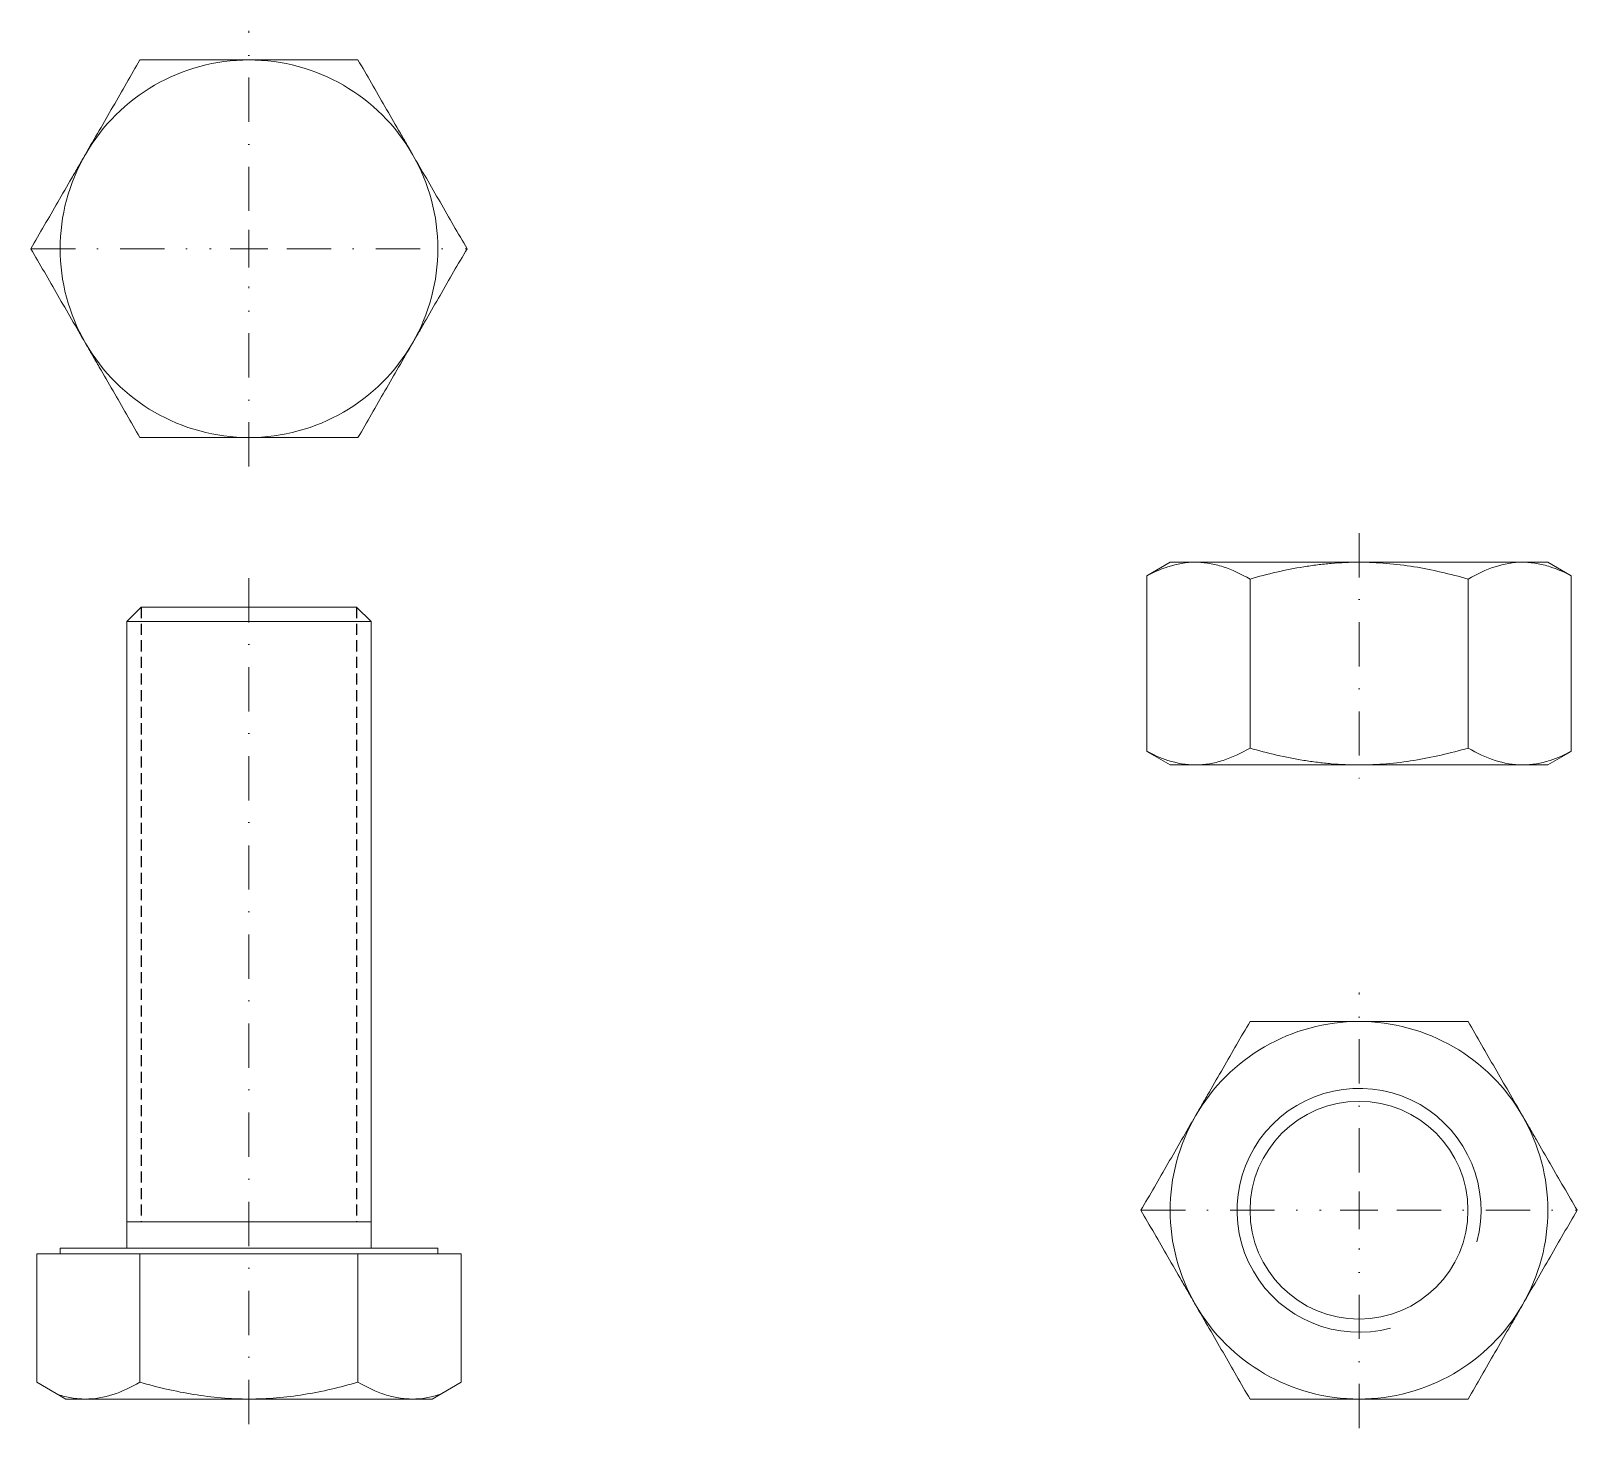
# Model space of a CAD drawing. Header units: millimetres. Extents: x 18294 to 18560, y 670 to 910.
import ezdxf

# ---------------------------------------------------------------- set-up
doc = ezdxf.new("R2010")
doc.units = ezdxf.units.MM
doc.header["$LTSCALE"] = 0.3
doc.linetypes.add('DASHDOTX2', pattern=[50.8, 25.4, -12.7, 0, -12.7])
doc.linetypes.add('HIDDEN', pattern=[9.525, 6.35, -3.175])
doc.layers.add('Contorno', color=5, linetype='Continuous', lineweight=30)
doc.layers.add('Linha de Centro', color=46, linetype='DASHDOTX2', lineweight=9)

# ---------------------------------------------------------------- blocks, each defined once
blk = doc.blocks.new('*U63')
at = {"layer": 'Linha de Centro', "color": 0, "transparency": 16777216}
for p, q in [((0, 6.5), (0, 37.5)), ((-37.5, 0), (-6.5, 0)), ((6.5, 0), (37.5, 0)), ((0, -37.5), (0, -6.5))]:
    blk.add_line(p, q, dxfattribs=at)
at = {"layer": 'Linha de Centro', "color": 0, "linetype": 'Continuous', "transparency": 16777216}
for p, q in [((0, -3.25), (0, 3.25)), ((-3.25, 0), (3.25, 0))]:
    blk.add_line(p, q, dxfattribs=at)
blk = doc.blocks.new('*U64')
at = {"layer": 'Linha de Centro', "color": 0, "transparency": 16777216}
blk.add_line((0, 22.45), (0, -22.45), dxfattribs=at)
blk = doc.blocks.new('*U65')
at = {"layer": 'Linha de Centro', "color": 0, "transparency": 16777216}
blk.add_line((0, 61.41), (0, -84.94), dxfattribs=at)
blk = doc.blocks.new('*U66')
at = {"layer": 'Linha de Centro', "color": 0, "transparency": 16777216}
for p, q in [((0, 6.5), (0, 37.5)), ((-37.5, 0), (-6.5, 0)), ((6.5, 0), (37.5, 0)), ((0, -37.5), (0, -6.5))]:
    blk.add_line(p, q, dxfattribs=at)
at = {"layer": 'Linha de Centro', "color": 0, "linetype": 'Continuous', "transparency": 16777216}
for p, q in [((0, -3.25), (0, 3.25)), ((-3.25, 0), (3.25, 0))]:
    blk.add_line(p, q, dxfattribs=at)

msp = doc.modelspace()

# ---------------------------------------------------------------- linework, layer by layer
at = {"layer": 'Contorno', "linetype": 'Continuous', "lineweight": 15}
for p, q in [((18490.25, 818.73), (18486.22, 816.41)), ((18494.61, 818.73), (18490.25, 818.73)), ((18522.75, 818.73), (18494.61, 818.73)), ((18550.9, 818.73), (18522.75, 818.73)), ((18555.25, 818.73), (18550.9, 818.73)), ((18559.28, 816.41), (18555.25, 818.73)), ((18486.22, 816.41), (18486.22, 786.16)), ((18503.99, 815.83), (18503.99, 786.73)), ((18541.51, 815.83), (18541.51, 786.73)), ((18559.28, 816.41), (18559.28, 786.16)), ((18313.17, 811), (18310.71, 808.53)), ((18331.71, 811), (18313.17, 811)), ((18350.24, 811), (18331.71, 811)), ((18352.71, 808.53), (18350.24, 811)), ((18310.71, 808.53), (18310.71, 700.65)), ((18331.71, 808.53), (18310.71, 808.53)), ((18352.71, 808.53), (18331.71, 808.53)), ((18352.71, 700.65), (18352.71, 808.53)), ((18486.22, 786.16), (18490.25, 783.83)), ((18555.25, 783.83), (18559.28, 786.16)), ((18490.25, 783.83), (18494.61, 783.83)), ((18522.75, 783.83), (18494.61, 783.83)), ((18522.75, 783.83), (18550.9, 783.83)), ((18550.9, 783.83), (18555.25, 783.83)), ((18299.21, 700.65), (18299.21, 699.65)), ((18299.21, 700.65), (18364.21, 700.65)), ((18364.21, 699.65), (18364.21, 700.65)), ((18295.18, 699.65), (18295.18, 677.55)), ((18295.18, 699.65), (18303.56, 699.65)), ((18303.56, 699.65), (18312.94, 699.65)), ((18312.94, 699.65), (18312.94, 677.55)), ((18312.94, 699.65), (18331.71, 699.65)), ((18331.71, 699.65), (18350.47, 699.65)), ((18350.47, 699.65), (18350.47, 677.55)), ((18350.47, 699.65), (18359.85, 699.65)), ((18359.85, 699.65), (18368.24, 699.65)), ((18368.24, 699.65), (18368.24, 677.55)), ((18295.18, 677.55), (18300.21, 674.65)), ((18363.21, 674.65), (18368.24, 677.55)), ((18300.21, 674.65), (18303.56, 674.65)), ((18331.71, 674.65), (18303.56, 674.65)), ((18331.71, 674.65), (18359.85, 674.65)), ((18359.85, 674.65), (18363.21, 674.65))]:
    msp.add_line(p, q, dxfattribs=at)
at = {"layer": 'Contorno', "color": 251, "linetype": 'HIDDEN', "lineweight": -3, "true_color": 0x636466}
for p, q in [((18313.17, 811), (18313.17, 705.15)), ((18350.24, 811), (18350.24, 705.15))]:
    msp.add_line(p, q, dxfattribs=at)
at = {"layer": 'Contorno', "linetype": 'Continuous', "lineweight": 0}
msp.add_line((18310.71, 705.15), (18352.71, 705.15), dxfattribs=at)
at = {"layer": 'Contorno', "linetype": 'Continuous', "lineweight": 15}
msp.add_circle((18522.75, 707.15), 18.75, dxfattribs=at)
for centre, start, end in [((18331.71, 872.71), 90, 150), ((18331.71, 872.71), 30, 90), ((18331.71, 872.71), 150, 210), ((18331.71, 872.71), 330, 30), ((18331.71, 872.71), 210, 270), ((18331.71, 872.71), 270, 330), ((18522.75, 707.15), 90, 150), ((18522.75, 707.15), 30, 90), ((18522.75, 707.15), 150, 210), ((18522.75, 707.15), 330, 30), ((18522.75, 707.15), 210, 270), ((18522.75, 707.15), 270, 330)]:
    msp.add_arc(centre, 32.5, start, end, dxfattribs=at)
at = {"layer": 'Contorno', "color": 251, "linetype": 'Continuous', "lineweight": 0, "true_color": 0x636466}
msp.add_arc((18522.75, 707.15), 21, 345, 285, dxfattribs=at)
at = {"layer": 'Contorno', "linetype": 'Continuous', "lineweight": 15}
for points, knots in [([(18312.94, 905.21), (18311.41, 902.55), (18309.86, 899.87), (18306.74, 894.46), (18305.16, 891.73), (18303.56, 888.96)], [0, 0, 0, 0, 0.5, 0.5, 1, 1, 1, 1]), ([(18331.71, 905.21), (18330.12, 905.21), (18328.53, 905.21), (18325.33, 905.21), (18323.75, 905.21), (18319.05, 905.21), (18315.98, 905.21), (18312.94, 905.21)], [0, 0, 0, 0, 0.25, 0.25, 0.5, 0.5, 1, 1, 1, 1]), ([(18350.47, 905.21), (18348.94, 905.21), (18347.4, 905.21), (18344.29, 905.21), (18342.73, 905.21), (18338.03, 905.21), (18334.88, 905.21), (18331.71, 905.21)], [0, 0, 0, 0, 0.25, 0.25, 0.5, 0.5, 1, 1, 1, 1]), ([(18359.85, 888.96), (18359.46, 889.65), (18359.06, 890.34), (18358.26, 891.72), (18357.86, 892.41), (18356.68, 894.47), (18355.89, 895.83), (18353.55, 899.89), (18352, 902.56), (18350.47, 905.21)], [0, 0, 0, 0, 0.125, 0.125, 0.25, 0.25, 0.5, 0.5, 1, 1, 1, 1]), ([(18303.56, 888.96), (18303.16, 888.27), (18302.76, 887.58), (18301.97, 886.2), (18301.57, 885.51), (18300.38, 883.46), (18299.6, 882.1), (18297.25, 878.04), (18295.71, 875.36), (18294.18, 872.71)], [0, 0, 0, 0, 0.125, 0.125, 0.25, 0.25, 0.5, 0.5, 1, 1, 1, 1]), ([(18369.24, 872.71), (18367.7, 875.37), (18366.15, 878.05), (18363.03, 883.46), (18361.45, 886.19), (18359.85, 888.96)], [0, 0, 0, 0, 0.5, 0.5, 1, 1, 1, 1]), ([(18294.18, 872.71), (18295.71, 870.05), (18297.26, 867.37), (18300.38, 861.96), (18301.96, 859.23), (18303.56, 856.46)], [0, 0, 0, 0, 0.5, 0.5, 1, 1, 1, 1]), ([(18359.85, 856.46), (18360.25, 857.15), (18360.65, 857.84), (18361.45, 859.22), (18361.84, 859.91), (18363.03, 861.97), (18363.82, 863.33), (18366.16, 867.39), (18367.7, 870.06), (18369.24, 872.71)], [0, 0, 0, 0, 0.125, 0.125, 0.25, 0.25, 0.5, 0.5, 1, 1, 1, 1]), ([(18303.56, 856.46), (18303.96, 855.77), (18304.36, 855.08), (18305.16, 853.7), (18305.55, 853.01), (18306.74, 850.96), (18307.53, 849.6), (18309.87, 845.54), (18311.41, 842.86), (18312.94, 840.21)], [0, 0, 0, 0, 0.125, 0.125, 0.25, 0.25, 0.5, 0.5, 1, 1, 1, 1]), ([(18350.47, 840.21), (18352.01, 842.87), (18353.55, 845.55), (18356.68, 850.96), (18358.25, 853.69), (18359.85, 856.46)], [0, 0, 0, 0, 0.5, 0.5, 1, 1, 1, 1]), ([(18331.71, 840.21), (18330.12, 840.21), (18328.53, 840.21), (18325.33, 840.21), (18323.75, 840.21), (18319.05, 840.21), (18315.98, 840.21), (18312.94, 840.21)], [0, 0, 0, 0, 0.25, 0.25, 0.5, 0.5, 1, 1, 1, 1]), ([(18350.47, 840.21), (18348.94, 840.21), (18347.4, 840.21), (18344.29, 840.21), (18342.73, 840.21), (18338.03, 840.21), (18334.88, 840.21), (18331.71, 840.21)], [0, 0, 0, 0, 0.25, 0.25, 0.5, 0.5, 1, 1, 1, 1]), ([(18486.22, 816.38), (18487.43, 817.02), (18488.64, 817.55), (18491.43, 818.45), (18493.01, 818.73), (18494.61, 818.73)], [0.1084172, 0.1084172, 0.1084172, 0.1084172, 0.5, 0.5, 1, 1, 1, 1]), ([(18494.61, 818.73), (18495, 818.73), (18495.4, 818.71), (18496.2, 818.65), (18496.6, 818.6), (18497.78, 818.4), (18498.57, 818.2), (18500.91, 817.44), (18502.46, 816.71), (18503.99, 815.83)], [0, 0, 0, 0, 0.125, 0.125, 0.25, 0.25, 0.5, 0.5, 1, 1, 1, 1]), ([(18522.75, 818.73), (18521.16, 818.73), (18519.57, 818.66), (18517.18, 818.46), (18516.38, 818.38), (18514.8, 818.18), (18514.01, 818.07), (18510.1, 817.43), (18507.02, 816.7), (18503.99, 815.83)], [0, 0, 0, 0, 0.25, 0.25, 0.375, 0.375, 0.5, 0.5, 1, 1, 1, 1]), ([(18541.51, 815.83), (18539.99, 816.27), (18538.45, 816.67), (18535.33, 817.39), (18533.77, 817.7), (18529.07, 818.46), (18525.92, 818.73), (18522.75, 818.73)], [0, 0, 0, 0, 0.25, 0.25, 0.5, 0.5, 1, 1, 1, 1]), ([(18541.51, 815.83), (18543.05, 816.71), (18544.6, 817.44), (18547.72, 818.45), (18549.3, 818.73), (18550.9, 818.73)], [0, 0, 0, 0, 0.5, 0.5, 1, 1, 1, 1]), ([(18550.9, 818.73), (18551.3, 818.73), (18551.7, 818.71), (18552.49, 818.65), (18552.89, 818.6), (18554.08, 818.4), (18554.86, 818.2), (18556.86, 817.55), (18558.08, 817.02), (18559.28, 816.38)], [0, 0, 0, 0, 0.125, 0.125, 0.25, 0.25, 0.5, 0.5, 0.8913372, 0.8913372, 0.8913372, 0.8913372]), ([(18486.22, 786.18), (18487.43, 785.54), (18488.64, 785.01), (18491.43, 784.11), (18493.01, 783.83), (18494.61, 783.83)], [0.1084172, 0.1084172, 0.1084172, 0.1084172, 0.5, 0.5, 1, 1, 1, 1]), ([(18494.61, 783.83), (18495, 783.83), (18495.4, 783.85), (18496.2, 783.92), (18496.6, 783.97), (18497.78, 784.16), (18498.57, 784.36), (18500.91, 785.12), (18502.46, 785.85), (18503.99, 786.73)], [0, 0, 0, 0, 0.125, 0.125, 0.25, 0.25, 0.5, 0.5, 1, 1, 1, 1]), ([(18522.75, 783.83), (18521.16, 783.83), (18519.57, 783.9), (18517.18, 784.1), (18516.38, 784.18), (18514.8, 784.38), (18514.01, 784.49), (18510.1, 785.13), (18507.02, 785.86), (18503.99, 786.73)], [0, 0, 0, 0, 0.25, 0.25, 0.375, 0.375, 0.5, 0.5, 1, 1, 1, 1]), ([(18541.51, 786.73), (18539.99, 786.29), (18538.45, 785.89), (18535.33, 785.17), (18533.77, 784.86), (18529.07, 784.1), (18525.92, 783.83), (18522.75, 783.83)], [0, 0, 0, 0, 0.25, 0.25, 0.5, 0.5, 1, 1, 1, 1]), ([(18541.51, 786.73), (18543.05, 785.85), (18544.6, 785.12), (18547.72, 784.11), (18549.3, 783.83), (18550.9, 783.83)], [0, 0, 0, 0, 0.5, 0.5, 1, 1, 1, 1]), ([(18550.9, 783.83), (18551.3, 783.83), (18551.7, 783.85), (18552.49, 783.92), (18552.89, 783.97), (18554.08, 784.16), (18554.86, 784.36), (18556.86, 785.01), (18558.08, 785.54), (18559.28, 786.18)], [0, 0, 0, 0, 0.125, 0.125, 0.25, 0.25, 0.5, 0.5, 0.8913372, 0.8913372, 0.8913372, 0.8913372]), ([(18494.61, 723.4), (18495, 724.09), (18495.4, 724.78), (18496.2, 726.16), (18496.6, 726.85), (18497.78, 728.91), (18498.57, 730.27), (18500.91, 734.33), (18502.46, 737), (18503.99, 739.65)], [0, 0, 0, 0, 0.125, 0.125, 0.25, 0.25, 0.5, 0.5, 1, 1, 1, 1]), ([(18522.75, 739.65), (18521.16, 739.65), (18519.57, 739.65), (18517.18, 739.65), (18516.38, 739.65), (18514.8, 739.65), (18514.01, 739.65), (18510.1, 739.65), (18507.02, 739.65), (18503.99, 739.65)], [0, 0, 0, 0, 0.25, 0.25, 0.375, 0.375, 0.5, 0.5, 1, 1, 1, 1]), ([(18541.51, 739.65), (18539.99, 739.65), (18538.45, 739.65), (18535.33, 739.65), (18533.77, 739.65), (18529.07, 739.65), (18525.92, 739.65), (18522.75, 739.65)], [0, 0, 0, 0, 0.25, 0.25, 0.5, 0.5, 1, 1, 1, 1]), ([(18541.51, 739.65), (18543.05, 736.99), (18544.6, 734.31), (18547.72, 728.9), (18549.3, 726.17), (18550.9, 723.4)], [0, 0, 0, 0, 0.5, 0.5, 1, 1, 1, 1]), ([(18485.22, 707.15), (18486.76, 709.81), (18488.3, 712.49), (18491.43, 717.9), (18493.01, 720.63), (18494.61, 723.4)], [0, 0, 0, 0, 0.5, 0.5, 1, 1, 1, 1]), ([(18550.9, 723.4), (18551.3, 722.71), (18551.7, 722.02), (18552.49, 720.64), (18552.89, 719.95), (18554.08, 717.9), (18554.86, 716.53), (18557.2, 712.48), (18558.75, 709.8), (18560.28, 707.15)], [0, 0, 0, 0, 0.125, 0.125, 0.25, 0.25, 0.5, 0.5, 1, 1, 1, 1]), ([(18494.61, 690.9), (18494.21, 691.59), (18493.81, 692.28), (18493.01, 693.66), (18492.61, 694.35), (18491.43, 696.41), (18490.64, 697.77), (18488.3, 701.83), (18486.75, 704.5), (18485.22, 707.15)], [0, 0, 0, 0, 0.125, 0.125, 0.25, 0.25, 0.5, 0.5, 1, 1, 1, 1]), ([(18560.28, 707.15), (18558.74, 704.49), (18557.2, 701.81), (18554.07, 696.4), (18552.5, 693.67), (18550.9, 690.9)], [0, 0, 0, 0, 0.5, 0.5, 1, 1, 1, 1]), ([(18503.99, 674.65), (18502.45, 677.31), (18500.91, 679.99), (18497.78, 685.4), (18496.2, 688.13), (18494.61, 690.9)], [0, 0, 0, 0, 0.5, 0.5, 1, 1, 1, 1]), ([(18550.9, 690.9), (18550.5, 690.21), (18550.1, 689.52), (18549.3, 688.14), (18548.91, 687.45), (18547.72, 685.4), (18546.93, 684.03), (18544.59, 679.98), (18543.05, 677.3), (18541.51, 674.65)], [0, 0, 0, 0, 0.125, 0.125, 0.25, 0.25, 0.5, 0.5, 1, 1, 1, 1]), ([(18312.94, 677.55), (18311.41, 676.67), (18309.86, 675.94), (18306.74, 674.93), (18305.16, 674.65), (18303.56, 674.65)], [0, 0, 0, 0, 0.5, 0.5, 1, 1, 1, 1]), ([(18331.71, 674.65), (18330.12, 674.65), (18328.53, 674.72), (18325.33, 674.99), (18323.75, 675.19), (18319.05, 675.95), (18315.98, 676.68), (18312.94, 677.55)], [0, 0, 0, 0, 0.25, 0.25, 0.5, 0.5, 1, 1, 1, 1]), ([(18350.47, 677.55), (18348.94, 677.11), (18347.4, 676.71), (18344.29, 675.99), (18342.73, 675.68), (18338.03, 674.92), (18334.88, 674.65), (18331.71, 674.65)], [0, 0, 0, 0, 0.25, 0.25, 0.5, 0.5, 1, 1, 1, 1]), ([(18359.85, 674.65), (18359.46, 674.65), (18359.06, 674.67), (18358.26, 674.74), (18357.86, 674.79), (18356.68, 674.98), (18355.89, 675.18), (18353.55, 675.94), (18352, 676.67), (18350.47, 677.55)], [0, 0, 0, 0, 0.125, 0.125, 0.25, 0.25, 0.5, 0.5, 1, 1, 1, 1]), ([(18303.56, 674.65), (18303.16, 674.65), (18302.76, 674.67), (18301.97, 674.74), (18301.57, 674.79), (18300.41, 674.98), (18299.65, 675.17), (18298.89, 675.41)], [0, 0, 0, 0, 0.125, 0.125, 0.25, 0.25, 0.4919087, 0.4919087, 0.4919087, 0.4919087]), ([(18522.75, 674.65), (18521.16, 674.65), (18519.57, 674.65), (18517.18, 674.65), (18516.38, 674.65), (18514.8, 674.65), (18514.01, 674.65), (18510.1, 674.65), (18507.02, 674.65), (18503.99, 674.65)], [0, 0, 0, 0, 0.25, 0.25, 0.375, 0.375, 0.5, 0.5, 1, 1, 1, 1]), ([(18541.51, 674.65), (18539.99, 674.65), (18538.45, 674.65), (18535.33, 674.65), (18533.77, 674.65), (18529.07, 674.65), (18525.92, 674.65), (18522.75, 674.65)], [0, 0, 0, 0, 0.25, 0.25, 0.5, 0.5, 1, 1, 1, 1])]:
    msp.add_open_spline(points, degree=3, knots=knots, dxfattribs=at)
msp.add_open_spline([(18364.52, 675.41), (18362.98, 674.92), (18361.43, 674.65), (18359.85, 674.65)], degree=3, dxfattribs=at)

# ---------------------------------------------------------------- block references
at = {"layer": 'Linha de Centro'}
for name, p in [('*U63', (18331.71, 872.71)), ('*U64', (18522.75, 801.28)), ('*U65', (18331.71, 754.59)), ('*U66', (18522.75, 707.15))]:
    msp.add_blockref(name, p, dxfattribs=at)

doc.saveas('drawing.dxf')
